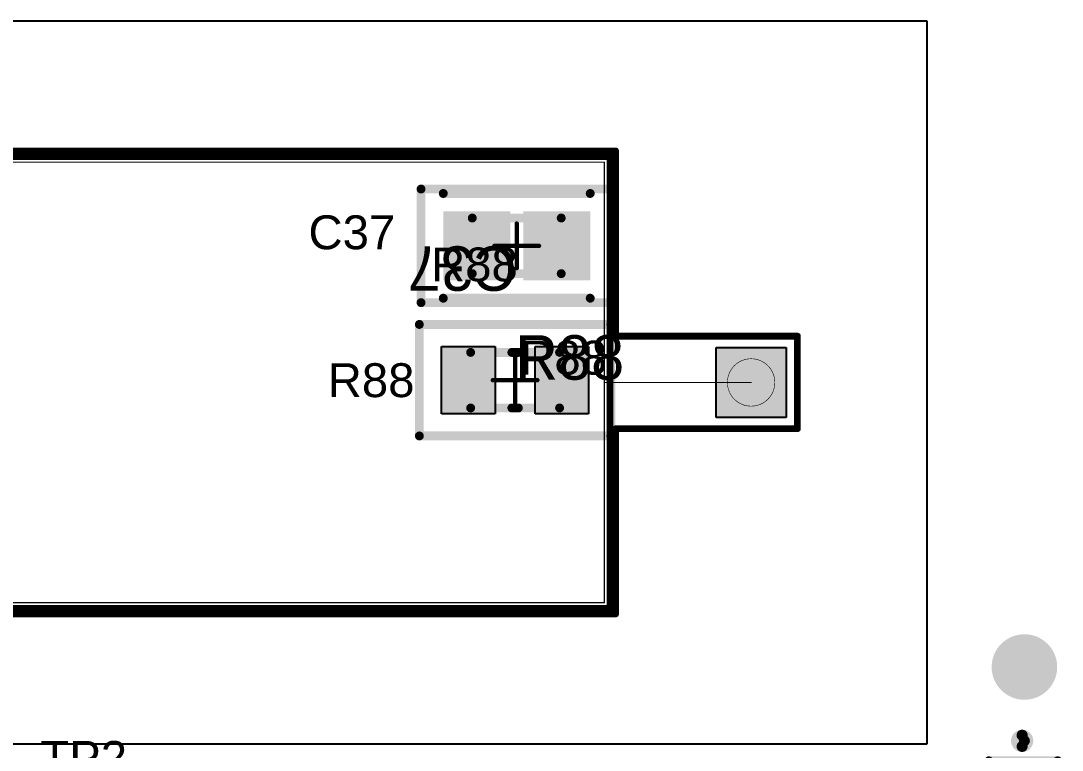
# Model space of a CAD drawing. Header units: millimetres. Extents: x 54 to 247, y 53 to 195.
# Drawn here: x 106.43 to 129.86, y 144.76 to 161.17 of the extents above; entities that cross this region are included whole.
import ezdxf

# ---------------------------------------------------------------- set-up
doc = ezdxf.new("R2010")
doc.units = ezdxf.units.MM
for name, color, linetype in [('BottomOverlay', 54, 'Continuous'), ('BottomPaste', 16, 'Continuous'), ('BottomSolder', 6, 'Continuous'), ('Mechanical10', 56, 'Continuous'), ('Mechanical11', 56, 'Continuous'), ('Mechanical12', 56, 'Continuous'), ('Mechanical13', 56, 'Continuous'), ('Mechanical14', 56, 'Continuous'), ('Mechanical15', 56, 'Continuous'), ('Mechanical4', 56, 'Continuous'), ('Mechanical5', 56, 'Continuous'), ('Mechanical6', 56, 'Continuous'), ('Mechanical8', 56, 'Continuous'), ('Mechanical9', 56, 'Continuous'), ('PadHoleLayer', 156, 'Continuous'), ('TopOverlay', 2, 'Continuous'), ('TopPaste', 8, 'Continuous'), ('TopSolder', 216, 'Continuous'), ('ViaHoleLayer', 16, 'Continuous')]:
    doc.layers.add(name, color=color, linetype=linetype)
doc.styles.add('Arial', font='arial.ttf', dxfattribs={"height": 0.2})

# ---------------------------------------------------------------- blocks, each defined once
blk = doc.blocks.new('KEMET_C0805C_DN_IPC_A_27')
at = {"layer": 'TopPaste'}
for points in [[(-1.653, 0.778), (-0.148, 0.778), (-0.148, -0.778), (-1.653, -0.778)], [(0.148, 0.778), (1.653, 0.778), (1.653, -0.778), (0.148, -0.778)]]:
    blk.add_hatch(color=8, dxfattribs=at).paths.add_polyline_path(points)
at = {"layer": 'TopSolder'}
for points in [[(-1.653, 0.778), (-0.148, 0.778), (-0.148, -0.778), (-1.653, -0.778)], [(0.148, 0.778), (1.653, 0.778), (1.653, -0.778), (0.148, -0.778)]]:
    blk.add_hatch(color=216, dxfattribs=at).paths.add_polyline_path(points)
at = {"layer": 'Mechanical10', "const_width": 0.2}
for points in [[(2.153, 1.278), (-2.153, 1.278)], [(-2.153, 1.278), (-2.153, -1.278)], [(2.153, 1.278), (2.153, -1.278)], [(2.153, -1.278), (-2.153, -1.278)]]:
    blk.add_lwpolyline(points, dxfattribs=at)
at = {"layer": 'Mechanical10', "const_width": 0.1}
for points in [[(-2.203, 1.278, 1), (-2.103, 1.278, 1)], [(-2.203, 1.278, 1), (-2.103, 1.278, 1)], [(2.103, 1.278, 1), (2.203, 1.278, 1)], [(2.103, 1.278, 1), (2.203, 1.278, 1)], [(-2.203, -1.278, 1), (-2.103, -1.278, 1)], [(-2.203, -1.278, 1), (-2.103, -1.278, 1)], [(2.103, -1.278, 1), (2.203, -1.278, 1)], [(2.103, -1.278, 1), (2.203, -1.278, 1)]]:
    blk.add_lwpolyline(points, format="xyb", close=True, dxfattribs=at)
at = {"layer": 'Mechanical12', "const_width": 0.2}
for points in [[(1, 0.625), (-1, 0.625)], [(-1, 0.625), (-1, -0.625)], [(1, 0.625), (1, -0.625)], [(1, -0.625), (-1, -0.625)]]:
    blk.add_lwpolyline(points, dxfattribs=at)
at = {"layer": 'Mechanical12', "const_width": 0.1}
for points in [[(-1.05, 0.625, 1), (-0.95, 0.625, 1)], [(-1.05, 0.625, 1), (-0.95, 0.625, 1)], [(0.95, 0.625, 1), (1.05, 0.625, 1)], [(0.95, 0.625, 1), (1.05, 0.625, 1)], [(-1.05, -0.625, 1), (-0.95, -0.625, 1)], [(-1.05, -0.625, 1), (-0.95, -0.625, 1)], [(0.95, -0.625, 1), (1.05, -0.625, 1)], [(0.95, -0.625, 1), (1.05, -0.625, 1)]]:
    blk.add_lwpolyline(points, format="xyb", close=True, dxfattribs=at)
at = {"layer": 'Mechanical15'}
for points, const_width in [([(2.153, 1.278), (-2.153, 1.278)], 0.2), ([(-2.153, 1.278), (-2.153, -1.278)], 0.2), ([(2.153, 1.278), (2.153, -1.278)], 0.2), ([(0, 0.5), (0, -0.5)], 0.1), ([(0.5, 0), (-0.5, 0)], 0.1), ([(2.153, -1.278), (-2.153, -1.278)], 0.2)]:
    blk.add_lwpolyline(points, dxfattribs=dict(at, const_width=const_width))
for points, const_width in [([(-2.203, 1.278, 1), (-2.103, 1.278, 1)], 0.1), ([(-2.203, 1.278, 1), (-2.103, 1.278, 1)], 0.1), ([(2.103, 1.278, 1), (2.203, 1.278, 1)], 0.1), ([(2.103, 1.278, 1), (2.203, 1.278, 1)], 0.1), ([(-0.025, 0.5, 1), (0.025, 0.5, 1)], 0.05), ([(-0.525, 0, 1), (-0.475, 0, 1)], 0.05), ([(0.475, 0, 1), (0.525, 0, 1)], 0.05), ([(-0.025, -0.5, 1), (0.025, -0.5, 1)], 0.05), ([(-2.203, -1.278, 1), (-2.103, -1.278, 1)], 0.1), ([(-2.203, -1.278, 1), (-2.103, -1.278, 1)], 0.1), ([(2.103, -1.278, 1), (2.203, -1.278, 1)], 0.1), ([(2.103, -1.278, 1), (2.203, -1.278, 1)], 0.1)]:
    blk.add_lwpolyline(points, format="xyb", close=True, dxfattribs=dict(at, const_width=const_width))
at = {"layer": 'TopOverlay', "const_width": 0.2}
for points in [[(1.653, 1.178), (-1.653, 1.178)], [(1.653, -1.178), (-1.653, -1.178)]]:
    blk.add_lwpolyline(points, dxfattribs=at)
at = {"layer": 'TopOverlay', "const_width": 0.1}
for points in [[(-1.703, 1.178, 1), (-1.603, 1.178, 1)], [(1.603, 1.178, 1), (1.703, 1.178, 1)], [(-1.703, -1.178, 1), (-1.603, -1.178, 1)], [(1.603, -1.178, 1), (1.703, -1.178, 1)]]:
    blk.add_lwpolyline(points, format="xyb", close=True, dxfattribs=at)
at = {"layer": 'Mechanical10'}
blk.add_text('C37', height=1, dxfattribs=at).set_placement((0, 0.011))
blk = doc.blocks.new('V______CRCW0805__3_IPC_A_214')
at = {"layer": 'TopPaste'}
for points in [[(-1.654, 0.754), (-0.448, 0.754), (-0.448, -0.754), (-1.654, -0.754)], [(0.448, 0.754), (1.654, 0.754), (1.654, -0.754), (0.448, -0.754)]]:
    blk.add_hatch(color=8, dxfattribs=at).paths.add_polyline_path(points)
at = {"layer": 'TopSolder'}
for points in [[(-1.654, 0.754), (-0.448, 0.754), (-0.448, -0.754), (-1.654, -0.754)], [(0.448, 0.754), (1.654, 0.754), (1.654, -0.754), (0.448, -0.754)]]:
    blk.add_hatch(color=216, dxfattribs=at).paths.add_polyline_path(points)
at = {"layer": 'Mechanical10', "const_width": 0.2}
for points in [[(-2.154, 1.254), (2.154, 1.254)], [(-2.154, -1.254), (-2.154, 1.254)], [(2.154, -1.254), (2.154, 1.254)], [(-2.154, -1.254), (2.154, -1.254)]]:
    blk.add_lwpolyline(points, dxfattribs=at)
at = {"layer": 'Mechanical10', "const_width": 0.1}
for points in [[(-2.204, 1.254, 1), (-2.104, 1.254, 1)], [(-2.204, 1.254, 1), (-2.104, 1.254, 1)], [(2.104, 1.254, 1), (2.204, 1.254, 1)], [(2.104, 1.254, 1), (2.204, 1.254, 1)], [(-2.204, -1.254, 1), (-2.104, -1.254, 1)], [(-2.204, -1.254, 1), (-2.104, -1.254, 1)], [(2.104, -1.254, 1), (2.204, -1.254, 1)], [(2.104, -1.254, 1), (2.204, -1.254, 1)]]:
    blk.add_lwpolyline(points, format="xyb", close=True, dxfattribs=at)
at = {"layer": 'Mechanical12', "const_width": 0.2}
for points in [[(-1, 0.625), (1, 0.625)], [(-1, -0.625), (-1, 0.625)], [(1, -0.625), (1, 0.625)], [(-1, -0.625), (1, -0.625)]]:
    blk.add_lwpolyline(points, dxfattribs=at)
at = {"layer": 'Mechanical12', "const_width": 0.1}
for points in [[(-1.05, 0.625, 1), (-0.95, 0.625, 1)], [(-1.05, 0.625, 1), (-0.95, 0.625, 1)], [(0.95, 0.625, 1), (1.05, 0.625, 1)], [(0.95, 0.625, 1), (1.05, 0.625, 1)], [(-1.05, -0.625, 1), (-0.95, -0.625, 1)], [(-1.05, -0.625, 1), (-0.95, -0.625, 1)], [(0.95, -0.625, 1), (1.05, -0.625, 1)], [(0.95, -0.625, 1), (1.05, -0.625, 1)]]:
    blk.add_lwpolyline(points, format="xyb", close=True, dxfattribs=at)
at = {"layer": 'Mechanical15'}
for points, const_width in [([(-2.154, 1.254), (2.154, 1.254)], 0.2), ([(-2.154, -1.254), (-2.154, 1.254)], 0.2), ([(2.154, -1.254), (2.154, 1.254)], 0.2), ([(0, -0.5), (0, 0.5)], 0.1), ([(-0.5, 0), (0.5, 0)], 0.1), ([(-2.154, -1.254), (2.154, -1.254)], 0.2)]:
    blk.add_lwpolyline(points, dxfattribs=dict(at, const_width=const_width))
for points, const_width in [([(-2.204, 1.254, 1), (-2.104, 1.254, 1)], 0.1), ([(-2.204, 1.254, 1), (-2.104, 1.254, 1)], 0.1), ([(2.104, 1.254, 1), (2.204, 1.254, 1)], 0.1), ([(2.104, 1.254, 1), (2.204, 1.254, 1)], 0.1), ([(-0.025, 0.5, 1), (0.025, 0.5, 1)], 0.05), ([(-0.525, 0, 1), (-0.475, 0, 1)], 0.05), ([(0.475, 0, 1), (0.525, 0, 1)], 0.05), ([(-0.025, -0.5, 1), (0.025, -0.5, 1)], 0.05), ([(-2.204, -1.254, 1), (-2.104, -1.254, 1)], 0.1), ([(-2.204, -1.254, 1), (-2.104, -1.254, 1)], 0.1), ([(2.104, -1.254, 1), (2.204, -1.254, 1)], 0.1), ([(2.104, -1.254, 1), (2.204, -1.254, 1)], 0.1)]:
    blk.add_lwpolyline(points, format="xyb", close=True, dxfattribs=dict(at, const_width=const_width))
at = {"layer": 'TopOverlay', "const_width": 0.2}
for points in [[(-0.073, 0.625), (0.073, 0.625)], [(-0.073, -0.625), (0.073, -0.625)]]:
    blk.add_lwpolyline(points, dxfattribs=at)
at = {"layer": 'TopOverlay', "const_width": 0.1}
for points in [[(-0.123, 0.625, 1), (-0.023, 0.625, 1)], [(0.023, 0.625, 1), (0.123, 0.625, 1)], [(-0.123, -0.625, 1), (-0.023, -0.625, 1)], [(0.023, -0.625, 1), (0.123, -0.625, 1)]]:
    blk.add_lwpolyline(points, format="xyb", close=True, dxfattribs=at)
at = {"layer": 'Mechanical10'}
blk.add_text('R88', height=1, rotation=360, dxfattribs=at).set_placement((0, 0.011))
blk = doc.blocks.new('RES_TUM5_OHM_B_215')
at = {"layer": 'BottomSolder'}
blk.add_hatch(color=6, dxfattribs=at).paths.add_polyline_path([(-0.7874, 0.7874), (0.7874, 0.7874), (0.7874, -0.7874), (-0.7874, -0.7874)])
at = {"layer": 'PadHoleLayer'}
h = blk.add_hatch(color=156, dxfattribs=at)
edge = h.paths.add_edge_path()
edge.add_arc((0, 0), 0.5334, 0, 360)
at = {"layer": 'TopSolder'}
blk.add_hatch(color=216, dxfattribs=at).paths.add_polyline_path([(-0.7874, 0.7874), (0.7874, 0.7874), (0.7874, -0.7874), (-0.7874, -0.7874)])
at = {"layer": 'BottomOverlay', "const_width": 0.1524}
for points in [[(3.175, 5.08), (3.175, -5.08)], [(25.527, 5.08), (3.175, 5.08)], [(25.527, -5.08), (3.175, -5.08)]]:
    blk.add_lwpolyline(points, dxfattribs=at)
at = {"layer": 'BottomOverlay', "const_width": 0.0762}
for points in [[(3.1369, 5.08, 1), (3.2131, 5.08, 1)], [(3.1369, 5.08, 1), (3.2131, 5.08, 1)], [(3.1369, -5.08, 1), (3.2131, -5.08, 1)], [(3.1369, -5.08, 1), (3.2131, -5.08, 1)]]:
    blk.add_lwpolyline(points, format="xyb", close=True, dxfattribs=at)
at = {"layer": 'Mechanical13', "const_width": 0.0254}
for points in [[(3.302, 4.953), (3.302, -4.953)], [(25.4, 4.953), (3.302, 4.953)], [(3.302, 0), (0, 0)], [(25.4, -4.953), (3.302, -4.953)]]:
    blk.add_lwpolyline(points, dxfattribs=at)
at = {"layer": 'Mechanical13', "const_width": 0.0127}
for points in [[(3.29565, 4.953, 1), (3.30835, 4.953, 1)], [(3.29565, 4.953, 1), (3.30835, 4.953, 1)], [(-0.00635, 0, 1), (0.00635, 0, 1)], [(3.29565, 0, 1), (3.30835, 0, 1)], [(3.29565, -4.953, 1), (3.30835, -4.953, 1)], [(3.29565, -4.953, 1), (3.30835, -4.953, 1)]]:
    blk.add_lwpolyline(points, format="xyb", close=True, dxfattribs=at)
at = {"layer": 'Mechanical15'}
for p, q in [((3.048, 5.207), (3.048, 1.0414)), ((25.654, 5.207), (3.048, 5.207)), ((3.048, 1.0414), (-1.0414, 1.0414)), ((-1.0414, 1.0414), (-1.0414, -1.0414)), ((-1.0414, -1.0414), (3.048, -1.0414)), ((3.048, -1.0414), (3.048, -5.207)), ((3.048, -5.207), (25.654, -5.207))]:
    blk.add_line(p, q, dxfattribs=at)
at = {"layer": 'Mechanical15', "const_width": 0.1524}
for points in [[(25.654, 5.207), (3.048, 5.207)], [(3.048, 5.207), (3.048, 1.0414)], [(3.048, 1.0414), (-1.0414, 1.0414)], [(-1.0414, 1.0414), (-1.0414, -1.0414)], [(3.048, -1.0414), (-1.0414, -1.0414)], [(3.048, -1.0414), (3.048, -5.207)], [(25.654, -5.207), (3.048, -5.207)]]:
    blk.add_lwpolyline(points, dxfattribs=at)
at = {"layer": 'Mechanical15', "const_width": 0.0762}
for points in [[(3.0099, 5.207, 1), (3.0861, 5.207, 1)], [(3.0099, 5.207, 1), (3.0861, 5.207, 1)], [(-1.0795, 1.0414, 1), (-1.0033, 1.0414, 1)], [(-1.0795, 1.0414, 1), (-1.0033, 1.0414, 1)], [(3.0099, 1.0414, 1), (3.0861, 1.0414, 1)], [(3.0099, 1.0414, 1), (3.0861, 1.0414, 1)], [(-1.0795, -1.0414, 1), (-1.0033, -1.0414, 1)], [(-1.0795, -1.0414, 1), (-1.0033, -1.0414, 1)], [(3.0099, -1.0414, 1), (3.0861, -1.0414, 1)], [(3.0099, -1.0414, 1), (3.0861, -1.0414, 1)], [(3.0099, -5.207, 1), (3.0861, -5.207, 1)], [(3.0099, -5.207, 1), (3.0861, -5.207, 1)]]:
    blk.add_lwpolyline(points, format="xyb", close=True, dxfattribs=at)
at = {"layer": 'Mechanical4'}
for p, q in [((32.6644, 8.128), (-3.9624, 8.128)), ((-3.9624, 8.128), (-3.9624, -8.128)), ((-3.9624, -8.128), (32.6644, -8.128))]:
    blk.add_line(p, q, dxfattribs=at)
blk = doc.blocks.new('W_____E___________0_MFG_B_291')
at = {"layer": 'BottomPaste'}
for points in [[(-1.6, 0.6), (-0.5, 0.6), (-0.5, -0.6), (-1.6, -0.6)], [(0.5, 0.6), (1.6, 0.6), (1.6, -0.6), (0.5, -0.6)]]:
    blk.add_hatch(color=16, dxfattribs=at).paths.add_polyline_path(points)
at = {"layer": 'BottomSolder'}
for points in [[(-1.6, 0.6), (-0.5, 0.6), (-0.5, -0.6), (-1.6, -0.6)], [(0.5, 0.6), (1.6, 0.6), (1.6, -0.6), (0.5, -0.6)]]:
    blk.add_hatch(color=6, dxfattribs=at).paths.add_polyline_path(points)
at = {"layer": 'BottomOverlay', "const_width": 0.2}
for points in [[(0.125, 0.675), (-0.125, 0.675)], [(0.125, -0.675), (-0.125, -0.675)]]:
    blk.add_lwpolyline(points, dxfattribs=at)
at = {"layer": 'BottomOverlay'}
for points, const_width in [([(-0.175, 0.675, 1), (-0.075, 0.675, 1)], 0.1), ([(0.075, 0.675, 1), (0.175, 0.675, 1)], 0.1), ([(-2.025, -0.025, 1), (-2.275, -0.025, 1)], 0.25), ([(-2.338, -0.025, 1), (-2.213, -0.025, 1)], 0.125), ([(-2.087, -0.025, 1), (-1.963, -0.025, 1)], 0.125), ([(-0.175, -0.675, 1), (-0.075, -0.675, 1)], 0.1), ([(0.075, -0.675, 1), (0.175, -0.675, 1)], 0.1)]:
    blk.add_lwpolyline(points, format="xyb", close=True, dxfattribs=dict(at, const_width=const_width))
at = {"layer": 'Mechanical10', "const_width": 0.2}
for points in [[(1.7, 0.775), (-1.7, 0.775)], [(-1.7, -0.775), (-1.7, 0.775)], [(1.7, -0.775), (1.7, 0.775)], [(1.7, -0.775), (-1.7, -0.775)]]:
    blk.add_lwpolyline(points, dxfattribs=at)
at = {"layer": 'Mechanical10', "const_width": 0.1}
for points in [[(-1.75, 0.775, 1), (-1.65, 0.775, 1)], [(-1.75, 0.775, 1), (-1.65, 0.775, 1)], [(1.65, 0.775, 1), (1.75, 0.775, 1)], [(1.65, 0.775, 1), (1.75, 0.775, 1)], [(-1.75, -0.775, 1), (-1.65, -0.775, 1)], [(-1.75, -0.775, 1), (-1.65, -0.775, 1)], [(1.65, -0.775, 1), (1.75, -0.775, 1)], [(1.65, -0.775, 1), (1.75, -0.775, 1)]]:
    blk.add_lwpolyline(points, format="xyb", close=True, dxfattribs=at)
at = {"layer": 'Mechanical12', "const_width": 0.2}
for points in [[(1.05, 0.675), (-1.05, 0.675)], [(-1.05, -0.675), (-1.05, 0.675)], [(1.05, -0.675), (1.05, 0.675)], [(1.05, -0.675), (-1.05, -0.675)]]:
    blk.add_lwpolyline(points, dxfattribs=at)
at = {"layer": 'Mechanical12', "const_width": 0.1}
for points in [[(-1.1, 0.675, 1), (-1, 0.675, 1)], [(-1.1, 0.675, 1), (-1, 0.675, 1)], [(1, 0.675, 1), (1.1, 0.675, 1)], [(1, 0.675, 1), (1.1, 0.675, 1)], [(-1.1, -0.675, 1), (-1, -0.675, 1)], [(-1.1, -0.675, 1), (-1, -0.675, 1)], [(1, -0.675, 1), (1.1, -0.675, 1)], [(1, -0.675, 1), (1.1, -0.675, 1)]]:
    blk.add_lwpolyline(points, format="xyb", close=True, dxfattribs=at)
at = {"layer": 'Mechanical15'}
for points, const_width in [([(1.7, 0.775), (-1.7, 0.775)], 0.2), ([(-1.7, -0.775), (-1.7, 0.775)], 0.2), ([(1.7, -0.775), (1.7, 0.775)], 0.2), ([(0, -0.5), (0, 0.5)], 0.1), ([(0.5, 0), (-0.5, 0)], 0.1), ([(1.7, -0.775), (-1.7, -0.775)], 0.2)]:
    blk.add_lwpolyline(points, dxfattribs=dict(at, const_width=const_width))
for points, const_width in [([(-1.75, 0.775, 1), (-1.65, 0.775, 1)], 0.1), ([(-1.75, 0.775, 1), (-1.65, 0.775, 1)], 0.1), ([(1.65, 0.775, 1), (1.75, 0.775, 1)], 0.1), ([(1.65, 0.775, 1), (1.75, 0.775, 1)], 0.1), ([(-0.025, 0.5, 1), (0.025, 0.5, 1)], 0.05), ([(-0.525, 0, 1), (-0.475, 0, 1)], 0.05), ([(0.475, 0, 1), (0.525, 0, 1)], 0.05), ([(-0.025, -0.5, 1), (0.025, -0.5, 1)], 0.05), ([(-1.75, -0.775, 1), (-1.65, -0.775, 1)], 0.1), ([(-1.75, -0.775, 1), (-1.65, -0.775, 1)], 0.1), ([(1.65, -0.775, 1), (1.75, -0.775, 1)], 0.1), ([(1.65, -0.775, 1), (1.75, -0.775, 1)], 0.1)]:
    blk.add_lwpolyline(points, format="xyb", close=True, dxfattribs=dict(at, const_width=const_width))
at = {"layer": 'Mechanical10', "text_generation_flag": 2}
blk.add_text('D4', height=1, rotation=-180, dxfattribs=at).set_placement((0, 0.188))

msp = doc.modelspace()

# ---------------------------------------------------------------- hatches: boundary and pattern name
at = {"layer": 'BottomSolder'}
h = msp.add_hatch(color=6, dxfattribs=at)
edge = h.paths.add_edge_path()
edge.add_arc((129.007, 146.634), 0.737, 0, 360)
at = {"layer": 'Mechanical14'}
h = msp.add_hatch(color=56, dxfattribs=at)
edge = h.paths.add_edge_path()
edge.add_arc((119.685, 158.115), 0.0381, 0, 360)
h = msp.add_hatch(color=56, dxfattribs=at)
edge = h.paths.add_edge_path()
edge.add_arc((119.685, 158.115), 0.0381, 0, 360)
h = msp.add_hatch(color=56, dxfattribs=at)
edge = h.paths.add_edge_path()
edge.add_arc((119.685, 147.955), 0.0381, 0, 360)
h = msp.add_hatch(color=56, dxfattribs=at)
edge = h.paths.add_edge_path()
edge.add_arc((119.685, 147.955), 0.0381, 0, 360)
at = {"layer": 'Mechanical4'}
h = msp.add_hatch(color=56, dxfattribs=at)
edge = h.paths.add_edge_path()
edge.add_arc((119.812, 158.242), 0.0381, 0, 360)
h = msp.add_hatch(color=56, dxfattribs=at)
edge = h.paths.add_edge_path()
edge.add_arc((119.812, 158.242), 0.0381, 0, 360)
h = msp.add_hatch(color=56, dxfattribs=at)
edge = h.paths.add_edge_path()
edge.add_arc((115.397, 154.34), 0.05, 0, 360)
h = msp.add_hatch(color=56, dxfattribs=at)
edge = h.paths.add_edge_path()
edge.add_arc((115.397, 154.34), 0.05, 0, 360)
h = msp.add_hatch(color=56, dxfattribs=at)
edge = h.paths.add_edge_path()
edge.add_arc((115.397, 154.34), 0.05, 0, 360)
h = msp.add_hatch(color=56, dxfattribs=at)
edge = h.paths.add_edge_path()
edge.add_arc((115.397, 154.34), 0.05, 0, 360)
h = msp.add_hatch(color=56, dxfattribs=at)
edge = h.paths.add_edge_path()
edge.add_arc((119.705, 154.34), 0.05, 0, 360)
h = msp.add_hatch(color=56, dxfattribs=at)
edge = h.paths.add_edge_path()
edge.add_arc((119.705, 154.34), 0.05, 0, 360)
h = msp.add_hatch(color=56, dxfattribs=at)
edge = h.paths.add_edge_path()
edge.add_arc((119.705, 154.34), 0.05, 0, 360)
h = msp.add_hatch(color=56, dxfattribs=at)
edge = h.paths.add_edge_path()
edge.add_arc((119.705, 154.34), 0.05, 0, 360)
h = msp.add_hatch(color=56, dxfattribs=at)
edge = h.paths.add_edge_path()
edge.add_arc((119.812, 154.076), 0.0381, 0, 360)
h = msp.add_hatch(color=56, dxfattribs=at)
edge = h.paths.add_edge_path()
edge.add_arc((119.812, 154.076), 0.0381, 0, 360)
h = msp.add_hatch(color=56, dxfattribs=at)
edge = h.paths.add_edge_path()
edge.add_arc((123.901, 154.076), 0.0381, 0, 360)
h = msp.add_hatch(color=56, dxfattribs=at)
edge = h.paths.add_edge_path()
edge.add_arc((123.901, 154.076), 0.0381, 0, 360)
h = msp.add_hatch(color=56, dxfattribs=at)
edge = h.paths.add_edge_path()
edge.add_arc((119.812, 151.994), 0.0381, 0, 360)
h = msp.add_hatch(color=56, dxfattribs=at)
edge = h.paths.add_edge_path()
edge.add_arc((119.812, 151.994), 0.0381, 0, 360)
h = msp.add_hatch(color=56, dxfattribs=at)
edge = h.paths.add_edge_path()
edge.add_arc((123.901, 151.994), 0.0381, 0, 360)
h = msp.add_hatch(color=56, dxfattribs=at)
edge = h.paths.add_edge_path()
edge.add_arc((123.901, 151.994), 0.0381, 0, 360)
h = msp.add_hatch(color=56, dxfattribs=at)
edge = h.paths.add_edge_path()
edge.add_arc((115.397, 151.832), 0.05, 0, 360)
h = msp.add_hatch(color=56, dxfattribs=at)
edge = h.paths.add_edge_path()
edge.add_arc((115.397, 151.832), 0.05, 0, 360)
h = msp.add_hatch(color=56, dxfattribs=at)
edge = h.paths.add_edge_path()
edge.add_arc((115.397, 151.832), 0.05, 0, 360)
h = msp.add_hatch(color=56, dxfattribs=at)
edge = h.paths.add_edge_path()
edge.add_arc((115.397, 151.832), 0.05, 0, 360)
h = msp.add_hatch(color=56, dxfattribs=at)
edge = h.paths.add_edge_path()
edge.add_arc((119.705, 151.832), 0.05, 0, 360)
h = msp.add_hatch(color=56, dxfattribs=at)
edge = h.paths.add_edge_path()
edge.add_arc((119.705, 151.832), 0.05, 0, 360)
h = msp.add_hatch(color=56, dxfattribs=at)
edge = h.paths.add_edge_path()
edge.add_arc((119.705, 151.832), 0.05, 0, 360)
h = msp.add_hatch(color=56, dxfattribs=at)
edge = h.paths.add_edge_path()
edge.add_arc((119.705, 151.832), 0.05, 0, 360)
h = msp.add_hatch(color=56, dxfattribs=at)
edge = h.paths.add_edge_path()
edge.add_arc((119.812, 147.828), 0.0381, 0, 360)
h = msp.add_hatch(color=56, dxfattribs=at)
edge = h.paths.add_edge_path()
edge.add_arc((119.812, 147.828), 0.0381, 0, 360)
at = {"layer": 'Mechanical5'}
h = msp.add_hatch(color=56, dxfattribs=at)
edge = h.paths.add_edge_path()
edge.add_arc((119.558, 157.988), 0.00635, 0, 360)
h = msp.add_hatch(color=56, dxfattribs=at)
edge = h.paths.add_edge_path()
edge.add_arc((119.558, 157.988), 0.00635, 0, 360)
h = msp.add_hatch(color=56, dxfattribs=at)
edge = h.paths.add_edge_path()
edge.add_arc((119.558, 153.035), 0.00635, 0, 360)
h = msp.add_hatch(color=56, dxfattribs=at)
edge = h.paths.add_edge_path()
edge.add_arc((122.86, 153.035), 0.00635, 0, 360)
h = msp.add_hatch(color=56, dxfattribs=at)
edge = h.paths.add_edge_path()
edge.add_arc((119.558, 148.082), 0.00635, 0, 360)
h = msp.add_hatch(color=56, dxfattribs=at)
edge = h.paths.add_edge_path()
edge.add_arc((119.558, 148.082), 0.00635, 0, 360)
at = {"layer": 'Mechanical6'}
h = msp.add_hatch(color=56, dxfattribs=at)
edge = h.paths.add_edge_path()
edge.add_arc((117.479, 153.711), 0.05, 0, 360)
h = msp.add_hatch(color=56, dxfattribs=at)
edge = h.paths.add_edge_path()
edge.add_arc((117.624, 153.711), 0.05, 0, 360)
h = msp.add_hatch(color=56, dxfattribs=at)
edge = h.paths.add_edge_path()
edge.add_arc((117.479, 152.461), 0.05, 0, 360)
h = msp.add_hatch(color=56, dxfattribs=at)
edge = h.paths.add_edge_path()
edge.add_arc((117.624, 152.461), 0.05, 0, 360)
h = msp.add_hatch(color=56, dxfattribs=at)
edge = h.paths.add_edge_path()
edge.add_arc((129.006, 144.974), 0.125, 0, 360)
h = msp.add_hatch(color=56, dxfattribs=at)
edge = h.paths.add_edge_path()
edge.add_arc((129.006, 145.099), 0.0625, 0, 360)
h = msp.add_hatch(color=56, dxfattribs=at)
edge = h.paths.add_edge_path()
edge.add_arc((129.006, 144.849), 0.0625, 0, 360)
at = {"layer": 'Mechanical8'}
h = msp.add_hatch(color=56, dxfattribs=at)
edge = h.paths.add_edge_path()
edge.add_arc((116.551, 153.711), 0.05, 0, 360)
h = msp.add_hatch(color=56, dxfattribs=at)
edge = h.paths.add_edge_path()
edge.add_arc((116.551, 153.711), 0.05, 0, 360)
h = msp.add_hatch(color=56, dxfattribs=at)
edge = h.paths.add_edge_path()
edge.add_arc((118.551, 153.711), 0.05, 0, 360)
h = msp.add_hatch(color=56, dxfattribs=at)
edge = h.paths.add_edge_path()
edge.add_arc((118.551, 153.711), 0.05, 0, 360)
h = msp.add_hatch(color=56, dxfattribs=at)
edge = h.paths.add_edge_path()
edge.add_arc((116.551, 152.461), 0.05, 0, 360)
h = msp.add_hatch(color=56, dxfattribs=at)
edge = h.paths.add_edge_path()
edge.add_arc((116.551, 152.461), 0.05, 0, 360)
h = msp.add_hatch(color=56, dxfattribs=at)
edge = h.paths.add_edge_path()
edge.add_arc((118.551, 152.461), 0.05, 0, 360)
h = msp.add_hatch(color=56, dxfattribs=at)
edge = h.paths.add_edge_path()
edge.add_arc((118.551, 152.461), 0.05, 0, 360)
at = {"layer": 'PadHoleLayer'}
h = msp.add_hatch(color=156, dxfattribs=at)
edge = h.paths.add_edge_path()
edge.add_arc((119.685, 158.115), 0.0381, 0, 360)
h = msp.add_hatch(color=156, dxfattribs=at)
edge = h.paths.add_edge_path()
edge.add_arc((119.685, 158.115), 0.0381, 0, 360)
h = msp.add_hatch(color=156, dxfattribs=at)
edge = h.paths.add_edge_path()
edge.add_arc((119.812, 158.242), 0.0381, 0, 360)
h = msp.add_hatch(color=156, dxfattribs=at)
edge = h.paths.add_edge_path()
edge.add_arc((119.812, 158.242), 0.0381, 0, 360)
h = msp.add_hatch(color=156, dxfattribs=at)
edge = h.paths.add_edge_path()
edge.add_arc((119.558, 157.988), 0.00635, 0, 360)
h = msp.add_hatch(color=156, dxfattribs=at)
edge = h.paths.add_edge_path()
edge.add_arc((119.558, 157.988), 0.00635, 0, 360)
h = msp.add_hatch(color=156, dxfattribs=at)
edge = h.paths.add_edge_path()
edge.add_arc((115.397, 154.34), 0.05, 0, 360)
h = msp.add_hatch(color=156, dxfattribs=at)
edge = h.paths.add_edge_path()
edge.add_arc((115.397, 154.34), 0.05, 0, 360)
h = msp.add_hatch(color=156, dxfattribs=at)
edge = h.paths.add_edge_path()
edge.add_arc((115.397, 154.34), 0.05, 0, 360)
h = msp.add_hatch(color=156, dxfattribs=at)
edge = h.paths.add_edge_path()
edge.add_arc((115.397, 154.34), 0.05, 0, 360)
h = msp.add_hatch(color=156, dxfattribs=at)
edge = h.paths.add_edge_path()
edge.add_arc((119.705, 154.34), 0.05, 0, 360)
h = msp.add_hatch(color=156, dxfattribs=at)
edge = h.paths.add_edge_path()
edge.add_arc((119.705, 154.34), 0.05, 0, 360)
h = msp.add_hatch(color=156, dxfattribs=at)
edge = h.paths.add_edge_path()
edge.add_arc((119.705, 154.34), 0.05, 0, 360)
h = msp.add_hatch(color=156, dxfattribs=at)
edge = h.paths.add_edge_path()
edge.add_arc((119.705, 154.34), 0.05, 0, 360)
h = msp.add_hatch(color=156, dxfattribs=at)
edge = h.paths.add_edge_path()
edge.add_arc((119.812, 154.076), 0.0381, 0, 360)
h = msp.add_hatch(color=156, dxfattribs=at)
edge = h.paths.add_edge_path()
edge.add_arc((119.812, 154.076), 0.0381, 0, 360)
h = msp.add_hatch(color=156, dxfattribs=at)
edge = h.paths.add_edge_path()
edge.add_arc((123.901, 154.076), 0.0381, 0, 360)
h = msp.add_hatch(color=156, dxfattribs=at)
edge = h.paths.add_edge_path()
edge.add_arc((123.901, 154.076), 0.0381, 0, 360)
h = msp.add_hatch(color=156, dxfattribs=at)
edge = h.paths.add_edge_path()
edge.add_arc((116.551, 153.711), 0.05, 0, 360)
h = msp.add_hatch(color=156, dxfattribs=at)
edge = h.paths.add_edge_path()
edge.add_arc((116.551, 153.711), 0.05, 0, 360)
h = msp.add_hatch(color=156, dxfattribs=at)
edge = h.paths.add_edge_path()
edge.add_arc((117.479, 153.711), 0.05, 0, 360)
h = msp.add_hatch(color=156, dxfattribs=at)
edge = h.paths.add_edge_path()
edge.add_arc((117.624, 153.711), 0.05, 0, 360)
h = msp.add_hatch(color=156, dxfattribs=at)
edge = h.paths.add_edge_path()
edge.add_arc((118.551, 153.711), 0.05, 0, 360)
h = msp.add_hatch(color=156, dxfattribs=at)
edge = h.paths.add_edge_path()
edge.add_arc((118.551, 153.711), 0.05, 0, 360)
h = msp.add_hatch(color=156, dxfattribs=at)
edge = h.paths.add_edge_path()
edge.add_arc((119.558, 153.035), 0.00635, 0, 360)
h = msp.add_hatch(color=156, dxfattribs=at)
edge = h.paths.add_edge_path()
edge.add_arc((122.86, 153.035), 0.00635, 0, 360)
h = msp.add_hatch(color=156, dxfattribs=at)
edge = h.paths.add_edge_path()
edge.add_arc((116.551, 152.461), 0.05, 0, 360)
h = msp.add_hatch(color=156, dxfattribs=at)
edge = h.paths.add_edge_path()
edge.add_arc((116.551, 152.461), 0.05, 0, 360)
h = msp.add_hatch(color=156, dxfattribs=at)
edge = h.paths.add_edge_path()
edge.add_arc((117.479, 152.461), 0.05, 0, 360)
h = msp.add_hatch(color=156, dxfattribs=at)
edge = h.paths.add_edge_path()
edge.add_arc((117.624, 152.461), 0.05, 0, 360)
h = msp.add_hatch(color=156, dxfattribs=at)
edge = h.paths.add_edge_path()
edge.add_arc((118.551, 152.461), 0.05, 0, 360)
h = msp.add_hatch(color=156, dxfattribs=at)
edge = h.paths.add_edge_path()
edge.add_arc((118.551, 152.461), 0.05, 0, 360)
h = msp.add_hatch(color=156, dxfattribs=at)
edge = h.paths.add_edge_path()
edge.add_arc((119.812, 151.994), 0.0381, 0, 360)
h = msp.add_hatch(color=156, dxfattribs=at)
edge = h.paths.add_edge_path()
edge.add_arc((119.812, 151.994), 0.0381, 0, 360)
h = msp.add_hatch(color=156, dxfattribs=at)
edge = h.paths.add_edge_path()
edge.add_arc((123.901, 151.994), 0.0381, 0, 360)
h = msp.add_hatch(color=156, dxfattribs=at)
edge = h.paths.add_edge_path()
edge.add_arc((123.901, 151.994), 0.0381, 0, 360)
h = msp.add_hatch(color=156, dxfattribs=at)
edge = h.paths.add_edge_path()
edge.add_arc((115.397, 151.832), 0.05, 0, 360)
h = msp.add_hatch(color=156, dxfattribs=at)
edge = h.paths.add_edge_path()
edge.add_arc((115.397, 151.832), 0.05, 0, 360)
h = msp.add_hatch(color=156, dxfattribs=at)
edge = h.paths.add_edge_path()
edge.add_arc((115.397, 151.832), 0.05, 0, 360)
h = msp.add_hatch(color=156, dxfattribs=at)
edge = h.paths.add_edge_path()
edge.add_arc((115.397, 151.832), 0.05, 0, 360)
h = msp.add_hatch(color=156, dxfattribs=at)
edge = h.paths.add_edge_path()
edge.add_arc((119.705, 151.832), 0.05, 0, 360)
h = msp.add_hatch(color=156, dxfattribs=at)
edge = h.paths.add_edge_path()
edge.add_arc((119.705, 151.832), 0.05, 0, 360)
h = msp.add_hatch(color=156, dxfattribs=at)
edge = h.paths.add_edge_path()
edge.add_arc((119.705, 151.832), 0.05, 0, 360)
h = msp.add_hatch(color=156, dxfattribs=at)
edge = h.paths.add_edge_path()
edge.add_arc((119.705, 151.832), 0.05, 0, 360)
h = msp.add_hatch(color=156, dxfattribs=at)
edge = h.paths.add_edge_path()
edge.add_arc((119.558, 148.082), 0.00635, 0, 360)
h = msp.add_hatch(color=156, dxfattribs=at)
edge = h.paths.add_edge_path()
edge.add_arc((119.558, 148.082), 0.00635, 0, 360)
h = msp.add_hatch(color=156, dxfattribs=at)
edge = h.paths.add_edge_path()
edge.add_arc((119.685, 147.955), 0.0381, 0, 360)
h = msp.add_hatch(color=156, dxfattribs=at)
edge = h.paths.add_edge_path()
edge.add_arc((119.685, 147.955), 0.0381, 0, 360)
h = msp.add_hatch(color=156, dxfattribs=at)
edge = h.paths.add_edge_path()
edge.add_arc((119.812, 147.828), 0.0381, 0, 360)
h = msp.add_hatch(color=156, dxfattribs=at)
edge = h.paths.add_edge_path()
edge.add_arc((119.812, 147.828), 0.0381, 0, 360)
h = msp.add_hatch(color=156, dxfattribs=at)
edge = h.paths.add_edge_path()
edge.add_arc((129.006, 144.974), 0.125, 0, 360)
h = msp.add_hatch(color=156, dxfattribs=at)
edge = h.paths.add_edge_path()
edge.add_arc((129.006, 145.099), 0.0625, 0, 360)
h = msp.add_hatch(color=156, dxfattribs=at)
edge = h.paths.add_edge_path()
edge.add_arc((129.006, 144.849), 0.0625, 0, 360)
at = {"layer": 'TopSolder'}
h = msp.add_hatch(color=216, dxfattribs=at)
edge = h.paths.add_edge_path()
edge.add_arc((129.007, 146.634), 0.737, 0, 360)
at = {"layer": 'ViaHoleLayer'}
h = msp.add_hatch(color=16, dxfattribs=at)
edge = h.paths.add_edge_path()
edge.add_arc((129.007, 146.634), 0.356, 0, 360)

# ---------------------------------------------------------------- linework, layer by layer
at = {"layer": 'Mechanical10'}
for p, q in [((115.897, 152.332), (115.897, 153.84)), ((115.897, 153.84), (117.104, 153.84)), ((117.104, 153.84), (117.104, 152.332)), ((117.999, 152.332), (117.999, 153.84)), ((117.999, 153.84), (119.205, 153.84)), ((119.205, 153.84), (119.205, 152.332)), ((122.072, 152.248), (122.072, 153.822)), ((122.072, 153.822), (123.647, 153.822)), ((123.647, 153.822), (123.647, 152.248)), ((117.104, 152.332), (115.897, 152.332)), ((119.205, 152.332), (117.999, 152.332)), ((123.647, 152.248), (122.072, 152.248))]:
    msp.add_line(p, q, dxfattribs=at)
at = {"layer": 'Mechanical11'}
for p, q in [((122.072, 152.248), (122.072, 153.822)), ((122.072, 153.822), (123.647, 153.822)), ((123.647, 153.822), (123.647, 152.248)), ((123.647, 152.248), (122.072, 152.248))]:
    msp.add_line(p, q, dxfattribs=at)
at = {"layer": 'Mechanical12'}
for points, const_width in [([(123.393, 153.035, 1), (122.326, 153.035, 1)], 0.0127), ([(122.323, 153.035, 1), (122.33, 153.035, 1)], 0.00635), ([(123.39, 153.035, 1), (123.396, 153.035, 1)], 0.00635)]:
    msp.add_lwpolyline(points, format="xyb", close=True, dxfattribs=dict(at, const_width=const_width))
at = {"layer": 'Mechanical14', "const_width": 0.152}
for points in [[(97.333, 158.115), (119.685, 158.115)], [(119.685, 147.955), (119.685, 158.115)], [(97.333, 147.955), (119.685, 147.955)]]:
    msp.add_lwpolyline(points, dxfattribs=at)
at = {"layer": 'Mechanical14', "const_width": 0.0762}
for points in [[(119.647, 158.115, 1), (119.723, 158.115, 1)], [(119.647, 158.115, 1), (119.723, 158.115, 1)], [(119.647, 147.955, 1), (119.723, 147.955, 1)], [(119.647, 147.955, 1), (119.723, 147.955, 1)]]:
    msp.add_lwpolyline(points, format="xyb", close=True, dxfattribs=at)
at = {"layer": 'Mechanical4'}
for points, const_width in [([(97.206, 158.242), (119.812, 158.242)], 0.152), ([(97.206, 158.242), (119.812, 158.242)], 0.0127), ([(119.812, 154.076), (119.812, 158.242)], 0.152), ([(119.812, 154.076), (119.812, 158.242)], 0.0127), ([(115.397, 154.34), (119.705, 154.34)], 0.2), ([(115.397, 151.832), (115.397, 154.34)], 0.2), ([(115.397, 154.34), (119.705, 154.34)], 0.2), ([(115.397, 151.832), (115.397, 154.34)], 0.2), ([(119.705, 151.832), (119.705, 154.34)], 0.2), ([(119.705, 151.832), (119.705, 154.34)], 0.2), ([(119.812, 154.076), (123.901, 154.076)], 0.152), ([(123.901, 151.994), (123.901, 154.076)], 0.152), ([(119.812, 154.076), (123.901, 154.076)], 0.0127), ([(123.901, 151.994), (123.901, 154.076)], 0.0127), ([(117.551, 152.586), (117.551, 153.586)], 0.1), ([(117.051, 153.086), (118.051, 153.086)], 0.1), ([(119.812, 147.828), (119.812, 151.994)], 0.152), ([(119.812, 151.994), (123.901, 151.994)], 0.152), ([(115.397, 151.832), (119.705, 151.832)], 0.2), ([(115.397, 151.832), (119.705, 151.832)], 0.2), ([(119.812, 151.994), (123.901, 151.994)], 0.0127), ([(119.812, 147.828), (119.812, 151.994)], 0.0127), ([(97.206, 147.828), (119.812, 147.828)], 0.152), ([(97.206, 147.828), (119.812, 147.828)], 0.0127)]:
    msp.add_lwpolyline(points, dxfattribs=dict(at, const_width=const_width))
for points, const_width in [([(119.774, 158.242, 1), (119.85, 158.242, 1)], 0.0762), ([(119.774, 158.242, 1), (119.85, 158.242, 1)], 0.0762), ([(119.809, 158.242, 1), (119.815, 158.242, 1)], 0.00635), ([(119.809, 158.242, 1), (119.815, 158.242, 1)], 0.00635), ([(115.347, 154.34, 1), (115.447, 154.34, 1)], 0.1), ([(115.347, 154.34, 1), (115.447, 154.34, 1)], 0.1), ([(115.347, 154.34, 1), (115.447, 154.34, 1)], 0.1), ([(115.347, 154.34, 1), (115.447, 154.34, 1)], 0.1), ([(119.655, 154.34, 1), (119.755, 154.34, 1)], 0.1), ([(119.655, 154.34, 1), (119.755, 154.34, 1)], 0.1), ([(119.655, 154.34, 1), (119.755, 154.34, 1)], 0.1), ([(119.655, 154.34, 1), (119.755, 154.34, 1)], 0.1), ([(119.774, 154.076, 1), (119.85, 154.076, 1)], 0.0762), ([(119.774, 154.076, 1), (119.85, 154.076, 1)], 0.0762), ([(123.863, 154.076, 1), (123.939, 154.076, 1)], 0.0762), ([(123.863, 154.076, 1), (123.939, 154.076, 1)], 0.0762), ([(119.809, 154.076, 1), (119.815, 154.076, 1)], 0.00635), ([(119.809, 154.076, 1), (119.815, 154.076, 1)], 0.00635), ([(123.898, 154.076, 1), (123.904, 154.076, 1)], 0.00635), ([(123.898, 154.076, 1), (123.904, 154.076, 1)], 0.00635), ([(117.526, 153.586, 1), (117.576, 153.586, 1)], 0.05), ([(117.514, 153.586, 1), (117.539, 153.586, 1)], 0.025), ([(117.514, 153.586, 1), (117.539, 153.586, 1)], 0.025), ([(117.564, 153.586, 1), (117.589, 153.586, 1)], 0.025), ([(117.564, 153.586, 1), (117.589, 153.586, 1)], 0.025), ([(117.026, 153.086, 1), (117.076, 153.086, 1)], 0.05), ([(117.014, 153.086, 1), (117.039, 153.086, 1)], 0.025), ([(117.014, 153.086, 1), (117.039, 153.086, 1)], 0.025), ([(117.064, 153.086, 1), (117.089, 153.086, 1)], 0.025), ([(117.064, 153.086, 1), (117.089, 153.086, 1)], 0.025), ([(118.026, 153.086, 1), (118.076, 153.086, 1)], 0.05), ([(118.014, 153.086, 1), (118.039, 153.086, 1)], 0.025), ([(118.014, 153.086, 1), (118.039, 153.086, 1)], 0.025), ([(118.064, 153.086, 1), (118.089, 153.086, 1)], 0.025), ([(118.064, 153.086, 1), (118.089, 153.086, 1)], 0.025), ([(117.526, 152.586, 1), (117.576, 152.586, 1)], 0.05), ([(117.514, 152.586, 1), (117.539, 152.586, 1)], 0.025), ([(117.514, 152.586, 1), (117.539, 152.586, 1)], 0.025), ([(117.564, 152.586, 1), (117.589, 152.586, 1)], 0.025), ([(117.564, 152.586, 1), (117.589, 152.586, 1)], 0.025), ([(119.774, 151.994, 1), (119.85, 151.994, 1)], 0.0762), ([(119.774, 151.994, 1), (119.85, 151.994, 1)], 0.0762), ([(123.863, 151.994, 1), (123.939, 151.994, 1)], 0.0762), ([(123.863, 151.994, 1), (123.939, 151.994, 1)], 0.0762), ([(115.347, 151.832, 1), (115.447, 151.832, 1)], 0.1), ([(115.347, 151.832, 1), (115.447, 151.832, 1)], 0.1), ([(115.347, 151.832, 1), (115.447, 151.832, 1)], 0.1), ([(115.347, 151.832, 1), (115.447, 151.832, 1)], 0.1), ([(119.655, 151.832, 1), (119.755, 151.832, 1)], 0.1), ([(119.655, 151.832, 1), (119.755, 151.832, 1)], 0.1), ([(119.655, 151.832, 1), (119.755, 151.832, 1)], 0.1), ([(119.655, 151.832, 1), (119.755, 151.832, 1)], 0.1), ([(119.809, 151.994, 1), (119.815, 151.994, 1)], 0.00635), ([(119.809, 151.994, 1), (119.815, 151.994, 1)], 0.00635), ([(123.898, 151.994, 1), (123.904, 151.994, 1)], 0.00635), ([(123.898, 151.994, 1), (123.904, 151.994, 1)], 0.00635), ([(119.774, 147.828, 1), (119.85, 147.828, 1)], 0.0762), ([(119.774, 147.828, 1), (119.85, 147.828, 1)], 0.0762), ([(119.809, 147.828, 1), (119.815, 147.828, 1)], 0.00635), ([(119.809, 147.828, 1), (119.815, 147.828, 1)], 0.00635)]:
    msp.add_lwpolyline(points, format="xyb", close=True, dxfattribs=dict(at, const_width=const_width))
at = {"layer": 'Mechanical4', "const_width": 0.05}
for points in [[(117.526, 153.586, -1), (117.576, 153.586)], [(117.576, 153.586, -1), (117.526, 153.586)], [(117.026, 153.086, -1), (117.076, 153.086)], [(117.076, 153.086, -1), (117.026, 153.086)], [(118.026, 153.086, -1), (118.076, 153.086)], [(118.076, 153.086, -1), (118.026, 153.086)], [(117.526, 152.586, -1), (117.576, 152.586)], [(117.576, 152.586, -1), (117.526, 152.586)]]:
    msp.add_lwpolyline(points, format="xyb", dxfattribs=at)
at = {"layer": 'Mechanical5', "const_width": 0.0254}
for points in [[(97.46, 157.988), (119.558, 157.988)], [(119.558, 148.082), (119.558, 157.988)], [(119.558, 153.035), (122.86, 153.035)], [(97.46, 148.082), (119.558, 148.082)]]:
    msp.add_lwpolyline(points, dxfattribs=at)
at = {"layer": 'Mechanical5', "const_width": 0.0127}
for points in [[(119.551, 157.988, 1), (119.564, 157.988, 1)], [(119.551, 157.988, 1), (119.564, 157.988, 1)], [(119.551, 153.035, 1), (119.564, 153.035, 1)], [(122.853, 153.035, 1), (122.866, 153.035, 1)], [(119.551, 148.082, 1), (119.564, 148.082, 1)], [(119.551, 148.082, 1), (119.564, 148.082, 1)]]:
    msp.add_lwpolyline(points, format="xyb", close=True, dxfattribs=at)
at = {"layer": 'Mechanical6', "const_width": 0.2}
for points in [[(117.479, 153.711), (117.624, 153.711)], [(117.479, 152.461), (117.624, 152.461)]]:
    msp.add_lwpolyline(points, dxfattribs=at)
at = {"layer": 'Mechanical6', "const_width": 0.1}
for points in [[(117.429, 153.711, 1), (117.529, 153.711, 1)], [(117.574, 153.711, 1), (117.674, 153.711, 1)], [(117.429, 152.461, 1), (117.529, 152.461, 1)], [(117.574, 152.461, 1), (117.674, 152.461, 1)]]:
    msp.add_lwpolyline(points, format="xyb", close=True, dxfattribs=at)
at = {"layer": 'Mechanical8'}
for p, q in [((115.897, 152.332), (115.897, 153.84)), ((115.897, 153.84), (117.104, 153.84)), ((117.104, 153.84), (117.104, 152.332)), ((117.999, 152.332), (117.999, 153.84)), ((117.999, 153.84), (119.205, 153.84)), ((119.205, 153.84), (119.205, 152.332)), ((117.104, 152.332), (115.897, 152.332)), ((119.205, 152.332), (117.999, 152.332))]:
    msp.add_line(p, q, dxfattribs=at)
at = {"layer": 'Mechanical8', "const_width": 0.2}
for points in [[(116.551, 153.711), (118.551, 153.711)], [(116.551, 152.461), (116.551, 153.711)], [(118.551, 152.461), (118.551, 153.711)], [(116.551, 152.461), (118.551, 152.461)]]:
    msp.add_lwpolyline(points, dxfattribs=at)
at = {"layer": 'Mechanical8', "const_width": 0.1}
for points in [[(116.501, 153.711, 1), (116.601, 153.711, 1)], [(116.501, 153.711, 1), (116.601, 153.711, 1)], [(118.501, 153.711, 1), (118.601, 153.711, 1)], [(118.501, 153.711, 1), (118.601, 153.711, 1)], [(116.501, 152.461, 1), (116.601, 152.461, 1)], [(116.501, 152.461, 1), (116.601, 152.461, 1)], [(118.501, 152.461, 1), (118.601, 152.461, 1)], [(118.501, 152.461, 1), (118.601, 152.461, 1)]]:
    msp.add_lwpolyline(points, format="xyb", close=True, dxfattribs=at)
at = {"layer": 'Mechanical9', "const_width": 0.0127}
for points in [[(90.195, 161.163), (126.822, 161.163)], [(126.822, 144.907), (126.822, 161.163)], [(90.195, 144.907), (126.822, 144.907)]]:
    msp.add_lwpolyline(points, dxfattribs=at)
at = {"layer": 'Mechanical9', "const_width": 0.00635}
for points in [[(126.819, 161.163, 1), (126.825, 161.163, 1)], [(126.819, 161.163, 1), (126.825, 161.163, 1)], [(126.819, 144.907, 1), (126.825, 144.907, 1)], [(126.819, 144.907, 1), (126.825, 144.907, 1)]]:
    msp.add_lwpolyline(points, format="xyb", close=True, dxfattribs=at)

# ---------------------------------------------------------------- block references
for name, p, rotation in [('RES_TUM5_OHM_B_215', (122.86, 153.035), 180), ('KEMET_C0805C_DN_IPC_A_27', (117.588, 156.108), 180), ('W_____E___________0_MFG_B_291', (128.981, 142.824), 270)]:
    msp.add_blockref(name, p, dxfattribs=dict(rotation=rotation))
msp.add_blockref('V______CRCW0805__3_IPC_A_214', (117.551, 153.086))

# ---------------------------------------------------------------- texts
at = {"layer": 'Mechanical4', "style": 'Arial'}
msp.add_text('R88', height=0.762, rotation=360, dxfattribs=at).set_placement((117.665, 153.211))
at = {"layer": 'Mechanical6', "style": 'Arial'}
for s, p in [('R88', (115.659, 155.308)), ('TP2', (106.871, 144.208))]:
    msp.add_text(s, height=0.762, dxfattribs=at).set_placement(p)
at = {"layer": 'TopOverlay', "style": 'Arial'}
for s, p in [('C37', (112.903, 156.032)), ('R88', (113.335, 152.705))]:
    msp.add_text(s, height=0.762, dxfattribs=at).set_placement(p)

doc.saveas('drawing.dxf')
